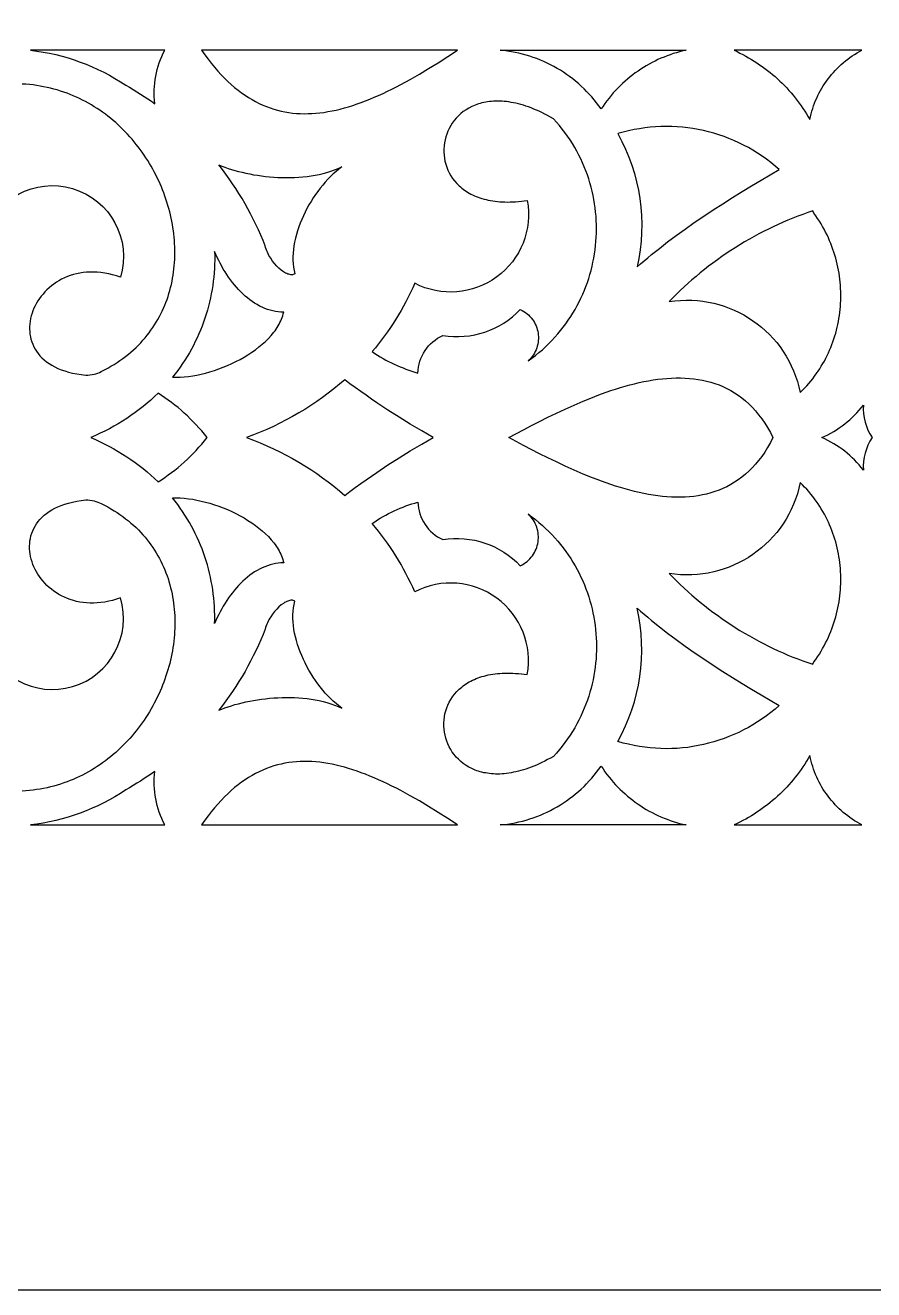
# Model space of a CAD drawing. Extents: x -660 to 660, y -460 to 460.
# Drawn here: x -391.5 to -282, y -460 to -296.8 of the extents above; entities that cross this region are included whole.
import ezdxf

# ---------------------------------------------------------------- set-up
doc = ezdxf.new("R2010")
doc.units = 0
doc.layers.add('LAYER_1', color=18, linetype='CONTINUOUS')

msp = doc.modelspace()

# ---------------------------------------------------------------- linework, layer by layer
at = {"layer": 'LAYER_1'}
for points in [[(-660, -460), (660, -460), (660, 460), (-660, 460)], [(-390.8, -300), (-389.98, -300.11), (-389.15, -300.24), (-388.34, -300.39), (-387.53, -300.57), (-386.72, -300.78), (-385.93, -301), (-385.14, -301.25), (-384.36, -301.53), (-383.59, -301.82), (-382.83, -302.14), (-382.08, -302.48), (-381.34, -302.85), (-380.61, -303.23), (-379.89, -303.64), (-379.18, -304.07), (-378.49, -304.52), (-378.01, -304.79), (-377.53, -305.08), (-377.05, -305.37), (-376.58, -305.66), (-376.11, -305.97), (-375.65, -306.28), (-375.19, -306.59), (-374.74, -306.91), (-374.79, -306.47), (-374.81, -306.02), (-374.83, -305.57), (-374.82, -305.13), (-374.8, -304.68), (-374.76, -304.24), (-374.71, -303.8), (-374.63, -303.36), (-374.55, -302.92), (-374.44, -302.49), (-374.32, -302.06), (-374.18, -301.64), (-374.03, -301.22), (-373.86, -300.81), (-373.67, -300.4), (-373.47, -300)], [(-368.71, -300), (-368.29, -300.59), (-367.88, -301.15), (-367.46, -301.69), (-367.04, -302.2), (-366.61, -302.69), (-366.19, -303.16), (-365.76, -303.61), (-365.32, -304.03), (-364.89, -304.43), (-364.45, -304.81), (-364, -305.17), (-363.56, -305.5), (-363.11, -305.82), (-362.66, -306.11), (-362.2, -306.38), (-361.74, -306.64), (-361.28, -306.87), (-360.82, -307.08), (-360.35, -307.28), (-359.88, -307.45), (-359.4, -307.61), (-358.93, -307.75), (-358.44, -307.86), (-357.96, -307.96), (-357.47, -308.05), (-356.98, -308.11), (-356.49, -308.16), (-355.99, -308.19), (-355.49, -308.2), (-354.98, -308.19), (-354.48, -308.17), (-353.96, -308.14), (-353.45, -308.09), (-352.93, -308.02), (-352.41, -307.93), (-351.88, -307.84), (-351.36, -307.72), (-350.82, -307.59), (-350.29, -307.45), (-349.75, -307.29), (-349.21, -307.12), (-348.66, -306.94), (-348.11, -306.74), (-347.56, -306.53), (-347, -306.31), (-346.44, -306.08), (-345.87, -305.83), (-345.3, -305.57), (-344.73, -305.3), (-344.16, -305.01), (-343.58, -304.72), (-342.99, -304.42), (-341.82, -303.77), (-340.62, -303.09), (-339.42, -302.37), (-338.19, -301.62), (-336.95, -300.82), (-335.7, -300)], [(-330.2, -300), (-306.21, -300), (-306.62, -300.1), (-307.04, -300.2), (-307.45, -300.32), (-307.86, -300.44), (-308.26, -300.58), (-308.66, -300.72), (-309.06, -300.88), (-309.45, -301.04), (-309.84, -301.22), (-310.22, -301.4), (-310.6, -301.59), (-310.97, -301.79), (-311.34, -302), (-311.7, -302.22), (-312.06, -302.45), (-312.41, -302.69), (-312.76, -302.93), (-313.1, -303.19), (-313.44, -303.45), (-313.76, -303.72), (-314.09, -304), (-314.4, -304.29), (-314.71, -304.58), (-315.01, -304.88), (-315.31, -305.19), (-315.6, -305.51), (-315.88, -305.84), (-316.15, -306.17), (-316.42, -306.52), (-316.68, -306.86), (-316.92, -307.22), (-317.17, -307.58), (-317.45, -307.18), (-317.75, -306.79), (-318.06, -306.4), (-318.38, -306.03), (-318.7, -305.67), (-319.04, -305.31), (-319.38, -304.97), (-319.74, -304.63), (-320.1, -304.31), (-320.47, -303.99), (-320.84, -303.69), (-321.23, -303.4), (-321.62, -303.12), (-322.02, -302.85), (-322.43, -302.59), (-322.85, -302.34), (-323.27, -302.1), (-323.69, -301.88), (-324.13, -301.66), (-324.57, -301.46), (-325.01, -301.27), (-325.46, -301.09), (-325.92, -300.92), (-326.38, -300.77), (-326.84, -300.63), (-327.31, -300.5), (-327.78, -300.39), (-328.26, -300.28), (-328.74, -300.19), (-329.23, -300.11), (-329.71, -300.05)], [(-300.02, -300), (-299.64, -300.18), (-299.26, -300.37), (-298.88, -300.56), (-298.51, -300.76), (-298.14, -300.97), (-297.78, -301.18), (-297.42, -301.4), (-297.07, -301.63), (-296.72, -301.87), (-296.38, -302.11), (-296.04, -302.36), (-295.71, -302.61), (-295.38, -302.87), (-295.06, -303.14), (-294.74, -303.41), (-294.43, -303.69), (-294.12, -303.98), (-293.82, -304.27), (-293.52, -304.57), (-293.23, -304.87), (-292.95, -305.18), (-292.67, -305.5), (-292.4, -305.82), (-292.14, -306.15), (-291.88, -306.48), (-291.62, -306.82), (-291.38, -307.16), (-291.14, -307.51), (-290.91, -307.86), (-290.68, -308.22), (-290.46, -308.58), (-290.25, -308.95), (-290.17, -308.59), (-290.08, -308.23), (-289.99, -307.88), (-289.88, -307.53), (-289.76, -307.18), (-289.64, -306.84), (-289.5, -306.5), (-289.36, -306.17), (-289.21, -305.84), (-289.05, -305.52), (-288.88, -305.2), (-288.7, -304.89), (-288.51, -304.59), (-288.31, -304.28), (-288.11, -303.99), (-287.9, -303.7), (-287.68, -303.42), (-287.45, -303.14), (-287.21, -302.87), (-286.97, -302.6), (-286.72, -302.34), (-286.46, -302.09), (-286.2, -301.85), (-285.93, -301.61), (-285.65, -301.38), (-285.36, -301.16), (-285.07, -300.95), (-284.77, -300.74), (-284.47, -300.54), (-284.16, -300.35), (-283.84, -300.17), (-283.52, -300)], [(-360.51, -325.27), (-360.79, -324.57), (-361.09, -323.87), (-361.39, -323.18), (-361.71, -322.49), (-362.04, -321.81), (-362.39, -321.14), (-362.74, -320.47), (-363.11, -319.81), (-363.49, -319.16), (-363.89, -318.51), (-364.29, -317.87), (-364.71, -317.24), (-365.14, -316.62), (-365.58, -316), (-366.03, -315.4), (-366.5, -314.8), (-366.11, -314.95), (-365.71, -315.1), (-365.3, -315.25), (-364.86, -315.39), (-364.42, -315.52), (-363.96, -315.64), (-363.49, -315.76), (-363.01, -315.87), (-362.51, -315.97), (-362.01, -316.07), (-361.5, -316.15), (-360.99, -316.23), (-360.46, -316.29), (-359.94, -316.35), (-359.4, -316.39), (-358.87, -316.42), (-358.33, -316.44), (-357.79, -316.45), (-357.25, -316.45), (-356.71, -316.43), (-356.18, -316.4), (-355.64, -316.36), (-355.11, -316.3), (-354.58, -316.23), (-354.06, -316.14), (-353.55, -316.04), (-353.04, -315.92), (-352.54, -315.78), (-352.05, -315.63), (-351.57, -315.46), (-351.1, -315.28), (-350.64, -315.07), (-351.01, -315.35), (-351.37, -315.65), (-351.73, -315.96), (-352.08, -316.3), (-352.42, -316.65), (-352.76, -317.02), (-353.09, -317.41), (-353.41, -317.81), (-353.72, -318.22), (-354.02, -318.64), (-354.31, -319.07), (-354.59, -319.52), (-354.86, -319.97), (-355.12, -320.43), (-355.36, -320.9), (-355.58, -321.37), (-355.8, -321.85), (-355.99, -322.33), (-356.17, -322.82), (-356.33, -323.3), (-356.48, -323.79), (-356.61, -324.28), (-356.71, -324.76), (-356.8, -325.24), (-356.87, -325.72), (-356.91, -326.19), (-356.93, -326.66), (-356.93, -327.12), (-356.91, -327.57), (-356.86, -328.02), (-356.79, -328.45), (-356.69, -328.88), (-356.78, -328.93), (-356.88, -328.96), (-356.99, -328.99), (-357.1, -328.99), (-357.22, -328.99), (-357.34, -328.97), (-357.47, -328.93), (-357.6, -328.89), (-357.73, -328.83), (-357.87, -328.76), (-358.01, -328.69), (-358.15, -328.6), (-358.44, -328.39), (-358.73, -328.14), (-359.01, -327.86), (-359.29, -327.55), (-359.55, -327.22), (-359.8, -326.86), (-359.91, -326.67), (-360.02, -326.48), (-360.12, -326.29), (-360.22, -326.09), (-360.31, -325.89), (-360.38, -325.68), (-360.45, -325.48)], [(-372.46, -342.21), (-371.97, -342.22), (-371.46, -342.2), (-370.94, -342.17), (-370.4, -342.11), (-369.86, -342.03), (-369.31, -341.93), (-368.75, -341.81), (-368.19, -341.67), (-367.63, -341.51), (-367.06, -341.33), (-366.5, -341.14), (-365.93, -340.92), (-365.38, -340.7), (-364.83, -340.45), (-364.28, -340.19), (-363.75, -339.91), (-363.23, -339.62), (-362.73, -339.31), (-362.23, -338.99), (-361.76, -338.66), (-361.31, -338.31), (-360.88, -337.96), (-360.47, -337.59), (-360.08, -337.21), (-359.72, -336.81), (-359.39, -336.41), (-359.24, -336.21), (-359.1, -336), (-358.96, -335.79), (-358.83, -335.58), (-358.71, -335.37), (-358.6, -335.15), (-358.49, -334.94), (-358.4, -334.72), (-358.31, -334.5), (-358.24, -334.27), (-358.18, -334.05), (-358.12, -333.82), (-358.48, -333.81), (-358.84, -333.78), (-359.19, -333.73), (-359.54, -333.66), (-359.88, -333.57), (-360.23, -333.46), (-360.56, -333.33), (-360.9, -333.18), (-361.23, -333.02), (-361.55, -332.84), (-361.87, -332.65), (-362.18, -332.44), (-362.49, -332.22), (-362.8, -331.98), (-363.09, -331.73), (-363.38, -331.46), (-363.67, -331.19), (-363.95, -330.9), (-364.22, -330.6), (-364.48, -330.29), (-364.74, -329.97), (-364.99, -329.65), (-365.23, -329.31), (-365.47, -328.96), (-365.69, -328.61), (-365.91, -328.25), (-366.12, -327.89), (-366.32, -327.51), (-366.51, -327.14), (-366.69, -326.76), (-366.86, -326.37), (-367.03, -325.98), (-367.02, -326.53), (-367.02, -327.09), (-367.03, -327.64), (-367.05, -328.19), (-367.09, -328.73), (-367.14, -329.28), (-367.2, -329.82), (-367.28, -330.37), (-367.36, -330.91), (-367.46, -331.44), (-367.57, -331.98), (-367.69, -332.51), (-367.82, -333.04), (-367.97, -333.56), (-368.12, -334.08), (-368.29, -334.6), (-368.47, -335.11), (-368.66, -335.62), (-368.86, -336.13), (-369.07, -336.63), (-369.29, -337.12), (-369.53, -337.61), (-369.77, -338.1), (-370.03, -338.58), (-370.29, -339.05), (-370.57, -339.52), (-370.86, -339.99), (-371.16, -340.45), (-371.47, -340.9), (-371.79, -341.34), (-372.12, -341.78)], [(-362.91, -350), (-362.03, -350.33), (-361.16, -350.69), (-360.3, -351.06), (-359.45, -351.44), (-358.62, -351.85), (-357.79, -352.27), (-356.98, -352.71), (-356.18, -353.17), (-355.39, -353.64), (-354.61, -354.14), (-353.85, -354.65), (-353.1, -355.18), (-352.37, -355.72), (-351.65, -356.29), (-350.94, -356.87), (-350.25, -357.46), (-349.57, -356.95), (-348.88, -356.45), (-348.19, -355.95), (-347.5, -355.45), (-346.8, -354.97), (-346.1, -354.49), (-344.68, -353.54), (-343.24, -352.62), (-341.79, -351.72), (-340.32, -350.85), (-338.83, -350), (-340.32, -349.15), (-341.79, -348.28), (-343.24, -347.38), (-344.68, -346.46), (-346.1, -345.51), (-346.8, -345.03), (-347.5, -344.55), (-348.19, -344.05), (-348.88, -343.55), (-349.57, -343.05), (-350.25, -342.54), (-350.94, -343.13), (-351.65, -343.71), (-352.37, -344.28), (-353.1, -344.82), (-353.85, -345.35), (-354.61, -345.86), (-355.39, -346.36), (-356.18, -346.83), (-356.98, -347.29), (-357.79, -347.73), (-358.62, -348.15), (-359.45, -348.56), (-360.3, -348.94), (-361.16, -349.31), (-362.03, -349.67)], [(-329.08, -350), (-327.17, -348.99), (-326.16, -348.46), (-325.11, -347.92), (-324.04, -347.38), (-322.93, -346.85), (-321.8, -346.32), (-320.65, -345.8), (-319.48, -345.29), (-318.3, -344.81), (-317.7, -344.58), (-317.11, -344.36), (-316.5, -344.14), (-315.9, -343.94), (-315.3, -343.74), (-314.69, -343.55), (-314.09, -343.37), (-313.48, -343.21), (-312.88, -343.05), (-312.27, -342.91), (-311.67, -342.78), (-311.07, -342.67), (-310.47, -342.57), (-309.87, -342.48), (-309.27, -342.41), (-308.68, -342.36), (-308.09, -342.32), (-307.51, -342.3), (-306.93, -342.3), (-306.35, -342.32), (-305.78, -342.36), (-305.22, -342.41), (-304.66, -342.49), (-304.1, -342.59), (-303.56, -342.71), (-303.02, -342.85), (-302.49, -343.02), (-301.96, -343.21), (-301.45, -343.42), (-300.94, -343.66), (-300.45, -343.93), (-299.96, -344.22), (-299.48, -344.54), (-299.01, -344.88), (-298.56, -345.26), (-298.11, -345.66), (-297.68, -346.09), (-297.26, -346.56), (-296.85, -347.05), (-296.45, -347.57), (-296.07, -348.13), (-295.7, -348.72), (-295.34, -349.34), (-295, -350), (-295.34, -350.66), (-295.7, -351.28), (-296.07, -351.87), (-296.45, -352.43), (-296.85, -352.95), (-297.26, -353.44), (-297.68, -353.91), (-298.11, -354.34), (-298.56, -354.74), (-299.01, -355.12), (-299.48, -355.46), (-299.96, -355.78), (-300.45, -356.07), (-300.94, -356.34), (-301.45, -356.58), (-301.96, -356.79), (-302.49, -356.98), (-303.02, -357.15), (-303.56, -357.29), (-304.1, -357.41), (-304.66, -357.51), (-305.22, -357.59), (-305.78, -357.64), (-306.35, -357.68), (-306.93, -357.7), (-307.51, -357.7), (-308.09, -357.68), (-308.68, -357.64), (-309.27, -357.59), (-309.87, -357.52), (-310.47, -357.43), (-311.07, -357.33), (-311.67, -357.22), (-312.27, -357.09), (-312.88, -356.95), (-313.48, -356.79), (-314.09, -356.63), (-314.69, -356.45), (-315.3, -356.26), (-315.9, -356.06), (-316.5, -355.86), (-317.11, -355.64), (-317.7, -355.42), (-318.3, -355.19), (-319.48, -354.71), (-320.65, -354.2), (-321.8, -353.68), (-322.93, -353.15), (-324.04, -352.62), (-325.11, -352.08), (-327.17, -351.01)], [(-382.98, -350), (-382.38, -350.27), (-381.78, -350.55), (-381.19, -350.84), (-380.61, -351.14), (-380.03, -351.46), (-379.47, -351.79), (-378.91, -352.13), (-378.36, -352.48), (-377.82, -352.84), (-377.29, -353.22), (-376.77, -353.6), (-376.26, -354), (-375.75, -354.42), (-375.26, -354.84), (-374.78, -355.28), (-374.32, -355.73), (-373.87, -355.44), (-373.44, -355.14), (-373.01, -354.83), (-372.58, -354.52), (-372.16, -354.19), (-371.75, -353.86), (-371.35, -353.52), (-370.95, -353.16), (-370.55, -352.8), (-370.17, -352.43), (-369.79, -352.05), (-369.41, -351.66), (-369.05, -351.26), (-368.69, -350.85), (-368.34, -350.43), (-367.99, -350), (-368.34, -349.57), (-368.69, -349.15), (-369.05, -348.74), (-369.41, -348.34), (-369.79, -347.95), (-370.17, -347.57), (-370.55, -347.2), (-370.95, -346.84), (-371.35, -346.48), (-371.75, -346.14), (-372.16, -345.81), (-372.58, -345.48), (-373.01, -345.17), (-373.44, -344.86), (-373.87, -344.56), (-374.32, -344.27), (-374.78, -344.72), (-375.26, -345.16), (-375.75, -345.58), (-376.26, -346), (-376.77, -346.4), (-377.29, -346.78), (-377.82, -347.16), (-378.36, -347.52), (-378.91, -347.87), (-379.47, -348.21), (-380.03, -348.54), (-380.61, -348.86), (-381.19, -349.16), (-381.78, -349.45), (-382.38, -349.73)], [(-367.03, -374.02), (-367.02, -373.47), (-367.02, -372.91), (-367.03, -372.36), (-367.05, -371.81), (-367.09, -371.27), (-367.14, -370.72), (-367.2, -370.18), (-367.28, -369.63), (-367.36, -369.09), (-367.46, -368.56), (-367.57, -368.02), (-367.69, -367.49), (-367.82, -366.96), (-367.97, -366.44), (-368.12, -365.92), (-368.29, -365.4), (-368.47, -364.89), (-368.66, -364.38), (-368.86, -363.87), (-369.07, -363.37), (-369.29, -362.88), (-369.53, -362.39), (-369.77, -361.9), (-370.03, -361.42), (-370.29, -360.95), (-370.57, -360.48), (-370.86, -360.01), (-371.16, -359.55), (-371.47, -359.1), (-371.79, -358.66), (-372.12, -358.22), (-372.46, -357.79), (-371.97, -357.78), (-371.46, -357.8), (-370.94, -357.83), (-370.4, -357.89), (-369.86, -357.97), (-369.31, -358.07), (-368.75, -358.19), (-368.19, -358.33), (-367.63, -358.49), (-367.06, -358.67), (-366.5, -358.86), (-365.93, -359.08), (-365.38, -359.3), (-364.83, -359.55), (-364.28, -359.81), (-363.75, -360.09), (-363.23, -360.38), (-362.73, -360.69), (-362.23, -361.01), (-361.76, -361.34), (-361.31, -361.69), (-360.88, -362.04), (-360.47, -362.41), (-360.08, -362.79), (-359.72, -363.19), (-359.39, -363.59), (-359.24, -363.79), (-359.1, -364), (-358.96, -364.21), (-358.83, -364.42), (-358.71, -364.63), (-358.6, -364.85), (-358.49, -365.06), (-358.4, -365.28), (-358.31, -365.5), (-358.24, -365.73), (-358.18, -365.95), (-358.12, -366.18), (-358.48, -366.19), (-358.84, -366.22), (-359.19, -366.27), (-359.54, -366.34), (-359.88, -366.43), (-360.23, -366.54), (-360.56, -366.67), (-360.9, -366.82), (-361.23, -366.98), (-361.55, -367.16), (-361.87, -367.35), (-362.18, -367.56), (-362.49, -367.78), (-362.8, -368.02), (-363.09, -368.27), (-363.38, -368.54), (-363.67, -368.81), (-363.95, -369.1), (-364.22, -369.4), (-364.48, -369.71), (-364.74, -370.03), (-364.99, -370.35), (-365.23, -370.69), (-365.47, -371.04), (-365.69, -371.39), (-365.91, -371.75), (-366.12, -372.11), (-366.32, -372.49), (-366.51, -372.86), (-366.69, -373.24), (-366.86, -373.63)], [(-366.5, -385.2), (-366.11, -385.05), (-365.71, -384.9), (-365.3, -384.75), (-364.86, -384.61), (-364.42, -384.48), (-363.96, -384.36), (-363.49, -384.24), (-363.01, -384.13), (-362.51, -384.03), (-362.01, -383.93), (-361.5, -383.85), (-360.99, -383.77), (-360.46, -383.71), (-359.94, -383.65), (-359.4, -383.61), (-358.87, -383.58), (-358.33, -383.56), (-357.79, -383.55), (-357.25, -383.55), (-356.71, -383.57), (-356.18, -383.6), (-355.64, -383.64), (-355.11, -383.7), (-354.58, -383.77), (-354.06, -383.86), (-353.55, -383.96), (-353.04, -384.08), (-352.54, -384.22), (-352.05, -384.37), (-351.57, -384.54), (-351.1, -384.72), (-350.64, -384.93), (-351.01, -384.65), (-351.37, -384.35), (-351.73, -384.04), (-352.08, -383.7), (-352.42, -383.35), (-352.76, -382.98), (-353.09, -382.59), (-353.41, -382.19), (-353.72, -381.78), (-354.02, -381.36), (-354.31, -380.93), (-354.59, -380.48), (-354.86, -380.03), (-355.12, -379.57), (-355.36, -379.1), (-355.58, -378.63), (-355.8, -378.15), (-355.99, -377.67), (-356.17, -377.18), (-356.33, -376.7), (-356.48, -376.21), (-356.61, -375.72), (-356.71, -375.24), (-356.8, -374.76), (-356.87, -374.28), (-356.91, -373.81), (-356.93, -373.34), (-356.93, -372.88), (-356.91, -372.43), (-356.86, -371.98), (-356.79, -371.55), (-356.69, -371.12), (-356.78, -371.07), (-356.88, -371.04), (-356.99, -371.01), (-357.1, -371.01), (-357.22, -371.01), (-357.34, -371.03), (-357.47, -371.07), (-357.6, -371.11), (-357.73, -371.17), (-357.87, -371.24), (-358.01, -371.31), (-358.15, -371.4), (-358.44, -371.61), (-358.73, -371.86), (-359.01, -372.14), (-359.29, -372.45), (-359.55, -372.78), (-359.8, -373.14), (-359.91, -373.33), (-360.02, -373.52), (-360.12, -373.71), (-360.22, -373.91), (-360.31, -374.11), (-360.38, -374.32), (-360.45, -374.52), (-360.51, -374.73), (-360.79, -375.43), (-361.09, -376.13), (-361.39, -376.82), (-361.71, -377.51), (-362.04, -378.19), (-362.39, -378.86), (-362.74, -379.53), (-363.11, -380.19), (-363.49, -380.84), (-363.89, -381.49), (-364.29, -382.13), (-364.71, -382.76), (-365.14, -383.38), (-365.58, -384), (-366.03, -384.6)], [(-300.02, -400), (-283.52, -400), (-283.84, -399.83), (-284.16, -399.65), (-284.47, -399.46), (-284.77, -399.26), (-285.07, -399.05), (-285.36, -398.84), (-285.65, -398.62), (-285.93, -398.39), (-286.2, -398.15), (-286.46, -397.91), (-286.72, -397.66), (-286.97, -397.4), (-287.21, -397.13), (-287.45, -396.86), (-287.68, -396.58), (-287.9, -396.3), (-288.11, -396.01), (-288.31, -395.72), (-288.51, -395.41), (-288.7, -395.11), (-288.88, -394.8), (-289.05, -394.48), (-289.21, -394.16), (-289.36, -393.83), (-289.5, -393.5), (-289.64, -393.16), (-289.76, -392.82), (-289.88, -392.47), (-289.99, -392.12), (-290.08, -391.77), (-290.17, -391.41), (-290.25, -391.05), (-290.46, -391.42), (-290.68, -391.78), (-290.91, -392.14), (-291.14, -392.49), (-291.38, -392.84), (-291.62, -393.18), (-291.88, -393.52), (-292.14, -393.85), (-292.4, -394.18), (-292.67, -394.5), (-292.95, -394.82), (-293.23, -395.13), (-293.52, -395.43), (-293.82, -395.73), (-294.12, -396.02), (-294.43, -396.31), (-294.74, -396.59), (-295.06, -396.86), (-295.38, -397.13), (-295.71, -397.39), (-296.04, -397.64), (-296.38, -397.89), (-296.72, -398.13), (-297.07, -398.37), (-297.42, -398.6), (-297.78, -398.82), (-298.14, -399.03), (-298.51, -399.24), (-298.88, -399.44), (-299.26, -399.63), (-299.64, -399.82)], [(-390.8, -400), (-373.47, -400), (-373.67, -399.6), (-373.86, -399.19), (-374.03, -398.78), (-374.18, -398.36), (-374.32, -397.94), (-374.44, -397.51), (-374.55, -397.08), (-374.63, -396.64), (-374.71, -396.2), (-374.76, -395.76), (-374.8, -395.32), (-374.82, -394.87), (-374.83, -394.43), (-374.81, -393.98), (-374.79, -393.53), (-374.74, -393.09), (-375.19, -393.41), (-375.65, -393.72), (-376.11, -394.03), (-376.58, -394.34), (-377.05, -394.63), (-377.53, -394.92), (-378.01, -395.21), (-378.49, -395.48), (-379.18, -395.93), (-379.89, -396.36), (-380.61, -396.77), (-381.34, -397.15), (-382.08, -397.52), (-382.83, -397.86), (-383.59, -398.18), (-384.36, -398.47), (-385.14, -398.75), (-385.93, -399), (-386.72, -399.22), (-387.53, -399.43), (-388.34, -399.61), (-389.15, -399.76), (-389.98, -399.89)], [(-368.71, -400), (-335.7, -400), (-336.95, -399.18), (-338.19, -398.38), (-339.42, -397.63), (-340.62, -396.91), (-341.82, -396.23), (-342.99, -395.58), (-343.58, -395.28), (-344.16, -394.99), (-344.73, -394.7), (-345.3, -394.43), (-345.87, -394.17), (-346.44, -393.92), (-347, -393.69), (-347.56, -393.47), (-348.11, -393.26), (-348.66, -393.06), (-349.21, -392.88), (-349.75, -392.71), (-350.29, -392.55), (-350.82, -392.41), (-351.36, -392.28), (-351.88, -392.16), (-352.41, -392.07), (-352.93, -391.98), (-353.45, -391.91), (-353.96, -391.86), (-354.48, -391.83), (-354.98, -391.81), (-355.49, -391.8), (-355.99, -391.81), (-356.49, -391.84), (-356.98, -391.89), (-357.47, -391.95), (-357.96, -392.04), (-358.44, -392.14), (-358.93, -392.25), (-359.4, -392.39), (-359.88, -392.55), (-360.35, -392.72), (-360.82, -392.92), (-361.28, -393.13), (-361.74, -393.36), (-362.2, -393.62), (-362.66, -393.89), (-363.11, -394.18), (-363.56, -394.5), (-364, -394.83), (-364.45, -395.19), (-364.89, -395.57), (-365.32, -395.97), (-365.76, -396.39), (-366.19, -396.84), (-366.61, -397.31), (-367.04, -397.8), (-367.46, -398.31), (-367.88, -398.85), (-368.29, -399.41)], [(-330.2, -400), (-329.71, -399.95), (-329.23, -399.89), (-328.74, -399.81), (-328.26, -399.72), (-327.78, -399.61), (-327.31, -399.5), (-326.84, -399.37), (-326.38, -399.23), (-325.92, -399.08), (-325.46, -398.91), (-325.01, -398.73), (-324.57, -398.54), (-324.13, -398.34), (-323.69, -398.12), (-323.27, -397.9), (-322.85, -397.66), (-322.43, -397.41), (-322.02, -397.15), (-321.62, -396.88), (-321.23, -396.6), (-320.84, -396.31), (-320.47, -396.01), (-320.1, -395.69), (-319.74, -395.37), (-319.38, -395.03), (-319.04, -394.69), (-318.7, -394.33), (-318.38, -393.97), (-318.06, -393.6), (-317.75, -393.21), (-317.45, -392.82), (-317.17, -392.42), (-316.92, -392.78), (-316.68, -393.14), (-316.42, -393.48), (-316.15, -393.83), (-315.88, -394.16), (-315.6, -394.49), (-315.31, -394.81), (-315.01, -395.12), (-314.71, -395.42), (-314.4, -395.71), (-314.09, -396), (-313.76, -396.28), (-313.44, -396.55), (-313.1, -396.81), (-312.76, -397.07), (-312.41, -397.31), (-312.06, -397.55), (-311.7, -397.78), (-311.34, -398), (-310.97, -398.21), (-310.6, -398.41), (-310.22, -398.6), (-309.84, -398.78), (-309.45, -398.96), (-309.06, -399.12), (-308.66, -399.28), (-308.26, -399.42), (-307.86, -399.56), (-307.45, -399.68), (-307.04, -399.8), (-306.62, -399.9), (-306.21, -400)]]:
    msp.add_lwpolyline(points, close=True, dxfattribs=at)
for points in [[(-396.78, -324.04, -1), (-379.17, -329.3), (-379.69, -329.13), (-380.2, -328.98), (-380.7, -328.86), (-381.2, -328.76), (-381.69, -328.69), (-382.17, -328.65), (-382.64, -328.63), (-383.1, -328.63), (-383.55, -328.65), (-383.99, -328.7), (-384.42, -328.77), (-384.84, -328.85), (-385.25, -328.96), (-385.65, -329.09), (-386.03, -329.23), (-386.41, -329.39), (-386.77, -329.57), (-387.12, -329.76), (-387.45, -329.96), (-387.77, -330.18), (-388.08, -330.42), (-388.38, -330.66), (-388.66, -330.92), (-388.92, -331.19), (-389.17, -331.47), (-389.41, -331.75), (-389.63, -332.05), (-389.83, -332.35), (-390.01, -332.66), (-390.18, -332.98), (-390.34, -333.3), (-390.47, -333.63), (-390.59, -333.96), (-390.69, -334.3), (-390.77, -334.63), (-390.83, -334.97), (-390.88, -335.31), (-390.9, -335.65), (-390.91, -335.99), (-390.89, -336.32), (-390.86, -336.66), (-390.8, -336.99), (-390.72, -337.31), (-390.62, -337.64), (-390.5, -337.96), (-390.36, -338.27), (-390.2, -338.57), (-390.01, -338.87), (-389.8, -339.16), (-389.57, -339.43), (-389.31, -339.7), (-389.03, -339.96), (-388.72, -340.21), (-388.39, -340.44), (-388.04, -340.66), (-387.66, -340.87), (-387.25, -341.07), (-386.82, -341.24), (-386.36, -341.4), (-385.88, -341.55), (-385.36, -341.68), (-384.82, -341.78), (-384.26, -341.87), (-383.66, -341.94), (-383.39, -341.94), (-383.12, -341.91), (-382.85, -341.88), (-382.59, -341.82), (-382.34, -341.76), (-382.11, -341.68), (-381.89, -341.59), (-381.68, -341.49), (-381.25, -341.26), (-380.82, -341.04), (-380.41, -340.8), (-380.01, -340.56), (-379.62, -340.31), (-379.24, -340.05), (-378.87, -339.79), (-378.51, -339.52), (-378.16, -339.24), (-377.82, -338.96), (-377.49, -338.67), (-377.17, -338.37), (-376.87, -338.07), (-376.57, -337.76), (-376.28, -337.44), (-376.01, -337.13), (-375.74, -336.8), (-375.48, -336.47), (-375.24, -336.14), (-375, -335.8), (-374.78, -335.45), (-374.56, -335.1), (-374.35, -334.75), (-374.15, -334.39), (-373.97, -334.03), (-373.79, -333.67), (-373.62, -333.3), (-373.46, -332.92), (-373.31, -332.55), (-373.17, -332.17), (-373.04, -331.79), (-372.92, -331.4), (-372.81, -331.01), (-372.71, -330.62), (-372.61, -330.23), (-372.53, -329.83), (-372.45, -329.43), (-372.38, -329.03), (-372.33, -328.63), (-372.28, -328.23), (-372.24, -327.82), (-372.21, -327.41), (-372.18, -327.01), (-372.17, -326.6), (-372.16, -326.19), (-372.16, -325.78), (-372.17, -325.36), (-372.19, -324.95), (-372.22, -324.54), (-372.26, -324.13), (-372.3, -323.72), (-372.35, -323.3), (-372.41, -322.89), (-372.48, -322.48), (-372.56, -322.07), (-372.64, -321.66), (-372.73, -321.25), (-372.83, -320.85), (-372.94, -320.44), (-373.06, -320.03), (-373.18, -319.63), (-373.31, -319.23), (-373.45, -318.83), (-373.59, -318.43), (-373.74, -318.04), (-373.9, -317.65), (-374.07, -317.26), (-374.25, -316.87), (-374.43, -316.48), (-374.62, -316.1), (-374.81, -315.72), (-375.01, -315.35), (-375.22, -314.98), (-375.44, -314.61), (-375.66, -314.24), (-375.89, -313.88), (-376.13, -313.53), (-376.38, -313.18), (-376.63, -312.83), (-376.88, -312.49), (-377.14, -312.15), (-377.41, -311.82), (-377.69, -311.49), (-377.97, -311.17), (-378.26, -310.85), (-378.56, -310.54), (-378.86, -310.23), (-379.16, -309.93), (-379.48, -309.64), (-379.79, -309.35), (-380.12, -309.07), (-380.45, -308.79), (-380.79, -308.52), (-381.13, -308.26), (-381.48, -308.01), (-381.83, -307.76), (-382.19, -307.52), (-382.55, -307.29), (-382.92, -307.06), (-383.3, -306.85), (-383.68, -306.64), (-384.07, -306.44), (-384.46, -306.24), (-384.85, -306.06), (-385.26, -305.88), (-385.66, -305.71), (-386.07, -305.56), (-386.49, -305.41), (-386.91, -305.27), (-387.34, -305.13), (-387.77, -305.01), (-388.2, -304.9), (-388.64, -304.8), (-389.09, -304.71), (-389.54, -304.63), (-389.99, -304.55), (-390.45, -304.49), (-390.91, -304.44), (-391.38, -304.4), (-391.85, -304.37)], [(-396.78, -375.96, 1), (-379.17, -370.7), (-379.69, -370.87), (-380.2, -371.02), (-380.7, -371.14), (-381.2, -371.24), (-381.69, -371.31), (-382.17, -371.35), (-382.64, -371.37), (-383.1, -371.37), (-383.55, -371.35), (-383.99, -371.3), (-384.42, -371.23), (-384.84, -371.15), (-385.25, -371.04), (-385.65, -370.91), (-386.03, -370.77), (-386.41, -370.61), (-386.77, -370.43), (-387.12, -370.24), (-387.45, -370.04), (-387.77, -369.82), (-388.08, -369.58), (-388.38, -369.34), (-388.66, -369.08), (-388.92, -368.81), (-389.17, -368.53), (-389.41, -368.25), (-389.63, -367.95), (-389.83, -367.65), (-390.01, -367.34), (-390.18, -367.02), (-390.34, -366.7), (-390.47, -366.37), (-390.59, -366.04), (-390.69, -365.7), (-390.77, -365.37), (-390.83, -365.03), (-390.88, -364.69), (-390.9, -364.35), (-390.91, -364.01), (-390.89, -363.68), (-390.86, -363.34), (-390.8, -363.01), (-390.72, -362.69), (-390.62, -362.36), (-390.5, -362.04), (-390.36, -361.73), (-390.2, -361.43), (-390.01, -361.13), (-389.8, -360.84), (-389.57, -360.57), (-389.31, -360.3), (-389.03, -360.04), (-388.72, -359.79), (-388.39, -359.56), (-388.04, -359.34), (-387.66, -359.13), (-387.25, -358.93), (-386.82, -358.76), (-386.36, -358.6), (-385.88, -358.45), (-385.36, -358.32), (-384.82, -358.22), (-384.26, -358.13), (-383.66, -358.06), (-383.39, -358.06), (-383.12, -358.09), (-382.85, -358.12), (-382.59, -358.18), (-382.34, -358.24), (-382.11, -358.32), (-381.89, -358.41), (-381.68, -358.51), (-381.25, -358.74), (-380.82, -358.96), (-380.41, -359.2), (-380.01, -359.44), (-379.62, -359.69), (-379.24, -359.95), (-378.87, -360.21), (-378.51, -360.48), (-378.16, -360.76), (-377.82, -361.04), (-377.49, -361.33), (-377.17, -361.63), (-376.87, -361.93), (-376.57, -362.24), (-376.28, -362.56), (-376.01, -362.87), (-375.74, -363.2), (-375.48, -363.53), (-375.24, -363.86), (-375, -364.2), (-374.78, -364.55), (-374.56, -364.9), (-374.35, -365.25), (-374.15, -365.61), (-373.97, -365.97), (-373.79, -366.33), (-373.62, -366.7), (-373.46, -367.08), (-373.31, -367.45), (-373.17, -367.83), (-373.04, -368.21), (-372.92, -368.6), (-372.81, -368.99), (-372.71, -369.38), (-372.61, -369.77), (-372.53, -370.17), (-372.45, -370.57), (-372.38, -370.97), (-372.33, -371.37), (-372.28, -371.77), (-372.24, -372.18), (-372.21, -372.59), (-372.18, -372.99), (-372.17, -373.4), (-372.16, -373.81), (-372.16, -374.22), (-372.17, -374.64), (-372.19, -375.05), (-372.22, -375.46), (-372.26, -375.87), (-372.3, -376.28), (-372.35, -376.7), (-372.41, -377.11), (-372.48, -377.52), (-372.56, -377.93), (-372.64, -378.34), (-372.73, -378.75), (-372.83, -379.15), (-372.94, -379.56), (-373.06, -379.97), (-373.18, -380.37), (-373.31, -380.77), (-373.45, -381.17), (-373.59, -381.57), (-373.74, -381.96), (-373.9, -382.35), (-374.07, -382.74), (-374.25, -383.13), (-374.43, -383.52), (-374.62, -383.9), (-374.81, -384.28), (-375.01, -384.65), (-375.22, -385.02), (-375.44, -385.39), (-375.66, -385.76), (-375.89, -386.12), (-376.13, -386.47), (-376.38, -386.82), (-376.63, -387.17), (-376.88, -387.51), (-377.14, -387.85), (-377.41, -388.18), (-377.69, -388.51), (-377.97, -388.83), (-378.26, -389.15), (-378.56, -389.46), (-378.86, -389.77), (-379.16, -390.07), (-379.48, -390.36), (-379.79, -390.65), (-380.12, -390.93), (-380.45, -391.21), (-380.79, -391.48), (-381.13, -391.74), (-381.48, -391.99), (-381.83, -392.24), (-382.19, -392.48), (-382.55, -392.71), (-382.92, -392.94), (-383.3, -393.15), (-383.68, -393.36), (-384.07, -393.56), (-384.46, -393.76), (-384.85, -393.94), (-385.26, -394.12), (-385.66, -394.29), (-386.07, -394.44), (-386.49, -394.59), (-386.91, -394.73), (-387.34, -394.87), (-387.77, -394.99), (-388.2, -395.1), (-388.64, -395.2), (-389.09, -395.29), (-389.54, -395.37), (-389.99, -395.45), (-390.45, -395.51), (-390.91, -395.56), (-391.38, -395.6), (-391.85, -395.63)]]:
    msp.add_lwpolyline(points, format="xyb", dxfattribs=at)
for points in [[(-346.7, -338.9), (-346.36, -339.14), (-346.01, -339.36), (-345.66, -339.58), (-345.31, -339.79), (-344.95, -339.99), (-344.59, -340.18), (-344.22, -340.36), (-343.85, -340.54), (-343.48, -340.71), (-343.11, -340.87), (-342.73, -341.02), (-342.35, -341.17), (-341.97, -341.31), (-341.59, -341.43), (-341.2, -341.55), (-340.82, -341.67), (-340.79, -341.28), (-340.74, -340.89), (-340.66, -340.52), (-340.55, -340.15), (-340.42, -339.79), (-340.27, -339.44), (-340.09, -339.11), (-339.89, -338.78), (-339.67, -338.48), (-339.43, -338.18), (-339.17, -337.91), (-338.89, -337.65), (-338.59, -337.41), (-338.27, -337.19), (-337.93, -337), (-337.58, -336.82, 0.249326), (-327.6, -333.46), (-327.36, -333.58), (-327.13, -333.71), (-326.92, -333.86), (-326.72, -334.02), (-326.53, -334.18), (-326.35, -334.36), (-326.19, -334.55), (-326.04, -334.74), (-325.9, -334.95), (-325.77, -335.16), (-325.66, -335.37), (-325.57, -335.59), (-325.48, -335.82), (-325.41, -336.05), (-325.35, -336.28), (-325.31, -336.52), (-325.28, -336.76), (-325.27, -337), (-325.27, -337.24), (-325.28, -337.48), (-325.31, -337.72), (-325.35, -337.96), (-325.41, -338.2), (-325.48, -338.43), (-325.56, -338.66), (-325.66, -338.89), (-325.78, -339.11), (-325.91, -339.32), (-326.05, -339.53), (-326.21, -339.73), (-326.38, -339.93), (-326.58, -340.11), (-326.1, -339.76), (-325.64, -339.41), (-325.19, -339.04), (-324.75, -338.66), (-324.33, -338.27), (-323.92, -337.87), (-323.52, -337.47), (-323.14, -337.05), (-322.76, -336.63), (-322.41, -336.2), (-322.06, -335.76), (-321.73, -335.31), (-321.41, -334.86), (-321.1, -334.39), (-320.81, -333.93), (-320.53, -333.45), (-320.26, -332.97), (-320.01, -332.48), (-319.77, -331.99), (-319.55, -331.49), (-319.33, -330.99), (-319.13, -330.48), (-318.95, -329.97), (-318.77, -329.46), (-318.62, -328.94), (-318.47, -328.42), (-318.34, -327.89), (-318.22, -327.36), (-318.12, -326.83), (-318.03, -326.29), (-317.95, -325.76), (-317.89, -325.22), (-317.84, -324.68), (-317.8, -324.14), (-317.78, -323.6), (-317.77, -323.06), (-317.78, -322.52), (-317.8, -321.97), (-317.83, -321.43), (-317.88, -320.89), (-317.94, -320.35), (-318.02, -319.81), (-318.11, -319.27), (-318.21, -318.74), (-318.33, -318.2), (-318.47, -317.67), (-318.61, -317.14), (-318.77, -316.62), (-318.95, -316.09), (-319.14, -315.57), (-319.34, -315.06), (-319.56, -314.55), (-319.8, -314.04), (-320.04, -313.54), (-320.31, -313.04), (-320.58, -312.55), (-320.88, -312.06), (-321.18, -311.58), (-321.5, -311.11), (-321.84, -310.64), (-322.19, -310.18), (-322.55, -309.72), (-322.93, -309.28), (-323.33, -308.84), (-323.7, -308.63), (-324.07, -308.43), (-324.44, -308.24), (-324.8, -308.06), (-325.16, -307.89), (-325.51, -307.73), (-325.86, -307.59), (-326.2, -307.45), (-326.54, -307.33), (-326.87, -307.21), (-327.2, -307.11), (-327.53, -307.01), (-327.85, -306.93), (-328.16, -306.85), (-328.47, -306.79), (-328.78, -306.73), (-329.08, -306.68), (-329.37, -306.64), (-329.66, -306.61), (-329.95, -306.59), (-330.23, -306.57), (-330.51, -306.57), (-330.78, -306.57), (-331.04, -306.58), (-331.31, -306.6), (-331.56, -306.62), (-331.81, -306.66), (-332.06, -306.7), (-332.3, -306.74), (-332.54, -306.8), (-332.77, -306.86), (-332.99, -306.92), (-333.21, -307), (-333.43, -307.08), (-333.84, -307.26), (-334.23, -307.46), (-334.6, -307.68), (-334.95, -307.92), (-335.28, -308.19), (-335.59, -308.47), (-335.87, -308.76), (-336.13, -309.08), (-336.37, -309.4), (-336.58, -309.74), (-336.78, -310.09), (-336.95, -310.45), (-337.09, -310.82), (-337.21, -311.2), (-337.31, -311.58), (-337.39, -311.97), (-337.44, -312.36), (-337.46, -312.76), (-337.46, -313.15), (-337.44, -313.55), (-337.39, -313.94), (-337.32, -314.33), (-337.22, -314.72), (-337.09, -315.1), (-336.94, -315.47), (-336.76, -315.84), (-336.56, -316.2), (-336.33, -316.54), (-336.08, -316.88), (-335.79, -317.2), (-335.48, -317.51), (-335.32, -317.65), (-335.15, -317.8), (-334.97, -317.94), (-334.78, -318.07), (-334.59, -318.2), (-334.39, -318.33), (-334.18, -318.45), (-333.97, -318.57), (-333.75, -318.68), (-333.52, -318.78), (-333.29, -318.88), (-333.05, -318.97), (-332.8, -319.06), (-332.54, -319.14), (-332.28, -319.22), (-332.01, -319.29), (-331.73, -319.35), (-331.45, -319.41), (-331.16, -319.46), (-330.86, -319.5), (-330.55, -319.53), (-330.24, -319.56), (-329.92, -319.58), (-329.59, -319.59), (-329.25, -319.6), (-328.91, -319.59), (-328.56, -319.58), (-328.2, -319.56), (-327.84, -319.53), (-327.46, -319.5), (-327.08, -319.45), (-326.7, -319.4, -0.623384), (-341.21, -330.09), (-341.48, -330.69), (-341.76, -331.28), (-342.05, -331.87), (-342.35, -332.46), (-342.66, -333.03), (-342.98, -333.6), (-343.31, -334.16), (-343.65, -334.72), (-344, -335.27), (-344.36, -335.81), (-344.73, -336.35), (-345.1, -336.87), (-345.49, -337.39), (-345.89, -337.9), (-346.29, -338.41)], [(-312.51, -327.98), (-312.08, -327.59), (-311.63, -327.2), (-311.16, -326.8), (-310.67, -326.39), (-309.66, -325.58), (-308.6, -324.75), (-307.48, -323.92), (-306.33, -323.09), (-305.15, -322.26), (-303.94, -321.43), (-302.71, -320.62), (-301.47, -319.81), (-300.23, -319.02), (-298.99, -318.25), (-297.76, -317.5), (-296.54, -316.77), (-295.35, -316.08), (-294.2, -315.41), (-294.73, -314.95), (-295.28, -314.5), (-295.84, -314.08), (-296.4, -313.67), (-296.99, -313.29), (-297.58, -312.92), (-298.18, -312.57), (-298.79, -312.25), (-299.41, -311.94), (-300.04, -311.66), (-300.68, -311.39), (-301.32, -311.14), (-301.97, -310.92), (-302.63, -310.72), (-303.3, -310.53), (-303.97, -310.37), (-304.64, -310.23), (-305.32, -310.11), (-306, -310.01), (-306.69, -309.94), (-307.38, -309.88), (-308.07, -309.85), (-308.76, -309.84), (-309.46, -309.85), (-310.16, -309.89), (-310.85, -309.95), (-311.55, -310.02), (-312.24, -310.13), (-312.93, -310.25), (-313.63, -310.4), (-314.32, -310.57), (-315, -310.77, -0.182436)], [(-308.39, -332.45, -0.402098), (-291.49, -344.18), (-291.2, -343.9), (-290.92, -343.61), (-290.65, -343.32), (-290.39, -343.02), (-290.13, -342.71), (-289.88, -342.41), (-289.64, -342.09), (-289.41, -341.77), (-289.19, -341.45), (-288.97, -341.12), (-288.77, -340.79), (-288.57, -340.46), (-288.37, -340.12), (-288.19, -339.77), (-288.02, -339.42), (-287.85, -339.07), (-287.69, -338.72), (-287.54, -338.36), (-287.4, -338), (-287.26, -337.63), (-287.14, -337.26), (-287.02, -336.89), (-286.91, -336.52), (-286.81, -336.15), (-286.72, -335.77), (-286.63, -335.39), (-286.56, -335.01), (-286.49, -334.63), (-286.43, -334.24), (-286.38, -333.86), (-286.33, -333.47), (-286.3, -333.08), (-286.27, -332.69), (-286.26, -332.3), (-286.25, -331.91), (-286.25, -331.52), (-286.25, -331.13), (-286.27, -330.74), (-286.29, -330.35), (-286.33, -329.96), (-286.37, -329.57), (-286.42, -329.18), (-286.48, -328.79), (-286.55, -328.4), (-286.62, -328.01), (-286.71, -327.62), (-286.8, -327.24), (-286.9, -326.85), (-287.01, -326.47), (-287.13, -326.09), (-287.26, -325.71), (-287.4, -325.33), (-287.54, -324.96), (-287.7, -324.59), (-287.86, -324.22), (-288.03, -323.85), (-288.21, -323.49), (-288.4, -323.12), (-288.6, -322.77), (-288.8, -322.41), (-289.02, -322.06), (-289.24, -321.71), (-289.48, -321.37), (-289.72, -321.03), (-289.88, -320.75), (-290.52, -320.97), (-291.16, -321.19), (-291.8, -321.43), (-292.43, -321.67), (-293.07, -321.93), (-293.7, -322.2), (-294.33, -322.49), (-294.96, -322.78), (-295.59, -323.08), (-296.21, -323.4), (-296.83, -323.72), (-297.44, -324.06), (-298.05, -324.4), (-298.66, -324.75), (-299.26, -325.11), (-299.86, -325.49), (-300.45, -325.87), (-301.03, -326.25), (-301.61, -326.65), (-302.18, -327.06), (-302.74, -327.47), (-303.3, -327.89), (-303.85, -328.32), (-304.39, -328.75), (-304.92, -329.19), (-305.45, -329.64), (-305.96, -330.09), (-306.47, -330.55), (-306.96, -331.02), (-307.45, -331.49), (-307.93, -331.97)], [(-288.69, -350, 0.125473), (-283.34, -345.81, 0.158351), (-282.22, -350, 0.158351), (-283.34, -354.19, 0.125473)], [(-308.39, -367.55), (-307.93, -368.03), (-307.45, -368.51), (-306.96, -368.98), (-306.47, -369.45), (-305.96, -369.91), (-305.45, -370.36), (-304.92, -370.81), (-304.39, -371.25), (-303.85, -371.68), (-303.3, -372.11), (-302.74, -372.53), (-302.18, -372.94), (-301.61, -373.35), (-301.03, -373.75), (-300.45, -374.13), (-299.86, -374.51), (-299.26, -374.89), (-298.66, -375.25), (-298.05, -375.6), (-297.44, -375.94), (-296.83, -376.28), (-296.21, -376.6), (-295.59, -376.92), (-294.96, -377.22), (-294.33, -377.51), (-293.7, -377.8), (-293.07, -378.07), (-292.43, -378.33), (-291.8, -378.57), (-291.16, -378.81), (-290.52, -379.03), (-289.88, -379.25), (-289.72, -378.97), (-289.48, -378.63), (-289.24, -378.29), (-289.02, -377.94), (-288.8, -377.59), (-288.6, -377.23), (-288.4, -376.88), (-288.21, -376.51), (-288.03, -376.15), (-287.86, -375.78), (-287.7, -375.41), (-287.54, -375.04), (-287.4, -374.67), (-287.26, -374.29), (-287.13, -373.91), (-287.01, -373.53), (-286.9, -373.15), (-286.8, -372.76), (-286.71, -372.38), (-286.62, -371.99), (-286.55, -371.6), (-286.48, -371.21), (-286.42, -370.82), (-286.37, -370.43), (-286.33, -370.04), (-286.29, -369.65), (-286.27, -369.26), (-286.25, -368.87), (-286.25, -368.48), (-286.25, -368.09), (-286.26, -367.7), (-286.27, -367.31), (-286.3, -366.92), (-286.33, -366.53), (-286.38, -366.14), (-286.43, -365.76), (-286.49, -365.37), (-286.56, -364.99), (-286.63, -364.61), (-286.72, -364.23), (-286.81, -363.85), (-286.91, -363.48), (-287.02, -363.11), (-287.14, -362.74), (-287.26, -362.37), (-287.4, -362), (-287.54, -361.64), (-287.69, -361.28), (-287.85, -360.93), (-288.02, -360.58), (-288.19, -360.23), (-288.37, -359.88), (-288.57, -359.54), (-288.77, -359.21), (-288.97, -358.88), (-289.19, -358.55), (-289.41, -358.23), (-289.64, -357.91), (-289.88, -357.59), (-290.13, -357.29), (-290.39, -356.98), (-290.65, -356.68), (-290.92, -356.39), (-291.2, -356.1), (-291.49, -355.82, -0.402098)], [(-323.33, -391.16), (-323.7, -391.37), (-324.07, -391.57), (-324.44, -391.76), (-324.8, -391.94), (-325.16, -392.11), (-325.51, -392.27), (-325.86, -392.41), (-326.2, -392.55), (-326.54, -392.67), (-326.87, -392.79), (-327.2, -392.89), (-327.53, -392.99), (-327.85, -393.07), (-328.16, -393.15), (-328.47, -393.21), (-328.78, -393.27), (-329.08, -393.32), (-329.37, -393.36), (-329.66, -393.39), (-329.95, -393.41), (-330.23, -393.43), (-330.51, -393.43), (-330.78, -393.43), (-331.04, -393.42), (-331.31, -393.4), (-331.56, -393.38), (-331.81, -393.34), (-332.06, -393.3), (-332.3, -393.26), (-332.54, -393.2), (-332.77, -393.14), (-332.99, -393.08), (-333.21, -393), (-333.43, -392.92), (-333.84, -392.74), (-334.23, -392.54), (-334.6, -392.32), (-334.95, -392.08), (-335.28, -391.81), (-335.59, -391.53), (-335.87, -391.24), (-336.13, -390.92), (-336.37, -390.6), (-336.58, -390.26), (-336.78, -389.91), (-336.95, -389.55), (-337.09, -389.18), (-337.21, -388.8), (-337.31, -388.42), (-337.39, -388.03), (-337.44, -387.64), (-337.46, -387.24), (-337.46, -386.85), (-337.44, -386.45), (-337.39, -386.06), (-337.32, -385.67), (-337.22, -385.28), (-337.09, -384.9), (-336.94, -384.53), (-336.76, -384.16), (-336.56, -383.8), (-336.33, -383.46), (-336.08, -383.12), (-335.79, -382.8), (-335.48, -382.49), (-335.32, -382.35), (-335.15, -382.2), (-334.97, -382.06), (-334.78, -381.93), (-334.59, -381.8), (-334.39, -381.67), (-334.18, -381.55), (-333.97, -381.43), (-333.75, -381.32), (-333.52, -381.22), (-333.29, -381.12), (-333.05, -381.03), (-332.8, -380.94), (-332.54, -380.86), (-332.28, -380.78), (-332.01, -380.71), (-331.73, -380.65), (-331.45, -380.59), (-331.16, -380.54), (-330.86, -380.5), (-330.55, -380.47), (-330.24, -380.44), (-329.92, -380.42), (-329.59, -380.41), (-329.25, -380.4), (-328.91, -380.41), (-328.56, -380.42), (-328.2, -380.44), (-327.84, -380.47), (-327.46, -380.5), (-327.08, -380.55), (-326.7, -380.6, 0.623384), (-341.21, -369.91), (-341.48, -369.31), (-341.76, -368.72), (-342.05, -368.13), (-342.35, -367.54), (-342.66, -366.97), (-342.98, -366.4), (-343.31, -365.84), (-343.65, -365.28), (-344, -364.73), (-344.36, -364.19), (-344.73, -363.65), (-345.1, -363.13), (-345.49, -362.61), (-345.89, -362.1), (-346.29, -361.59), (-346.7, -361.1), (-346.36, -360.86), (-346.01, -360.64), (-345.66, -360.42), (-345.31, -360.21), (-344.95, -360.01), (-344.59, -359.82), (-344.22, -359.64), (-343.85, -359.46), (-343.48, -359.29), (-343.11, -359.13), (-342.73, -358.98), (-342.35, -358.83), (-341.97, -358.69), (-341.59, -358.57), (-341.2, -358.45), (-340.82, -358.33), (-340.79, -358.72), (-340.74, -359.11), (-340.66, -359.48), (-340.55, -359.85), (-340.42, -360.21), (-340.27, -360.56), (-340.09, -360.89), (-339.89, -361.22), (-339.67, -361.52), (-339.43, -361.82), (-339.17, -362.09), (-338.89, -362.35), (-338.59, -362.59), (-338.27, -362.81), (-337.93, -363), (-337.58, -363.18, -0.249326), (-327.6, -366.54), (-327.36, -366.42), (-327.13, -366.29), (-326.92, -366.14), (-326.72, -365.98), (-326.53, -365.82), (-326.35, -365.64), (-326.19, -365.45), (-326.04, -365.26), (-325.9, -365.05), (-325.77, -364.84), (-325.66, -364.63), (-325.57, -364.41), (-325.48, -364.18), (-325.41, -363.95), (-325.35, -363.72), (-325.31, -363.48), (-325.28, -363.24), (-325.27, -363), (-325.27, -362.76), (-325.28, -362.52), (-325.31, -362.28), (-325.35, -362.04), (-325.41, -361.8), (-325.48, -361.57), (-325.56, -361.34), (-325.66, -361.11), (-325.78, -360.89), (-325.91, -360.68), (-326.05, -360.47), (-326.21, -360.27), (-326.38, -360.07), (-326.58, -359.89), (-326.1, -360.24), (-325.64, -360.59), (-325.19, -360.96), (-324.75, -361.34), (-324.33, -361.73), (-323.92, -362.13), (-323.52, -362.53), (-323.14, -362.95), (-322.76, -363.37), (-322.41, -363.8), (-322.06, -364.24), (-321.73, -364.69), (-321.41, -365.14), (-321.1, -365.61), (-320.81, -366.07), (-320.53, -366.55), (-320.26, -367.03), (-320.01, -367.52), (-319.77, -368.01), (-319.55, -368.51), (-319.33, -369.01), (-319.13, -369.52), (-318.95, -370.03), (-318.77, -370.54), (-318.62, -371.06), (-318.47, -371.58), (-318.34, -372.11), (-318.22, -372.64), (-318.12, -373.17), (-318.03, -373.71), (-317.95, -374.24), (-317.89, -374.78), (-317.84, -375.32), (-317.8, -375.86), (-317.78, -376.4), (-317.77, -376.94), (-317.78, -377.48), (-317.8, -378.03), (-317.83, -378.57), (-317.88, -379.11), (-317.94, -379.65), (-318.02, -380.19), (-318.11, -380.73), (-318.21, -381.26), (-318.33, -381.8), (-318.47, -382.33), (-318.61, -382.86), (-318.77, -383.38), (-318.95, -383.91), (-319.14, -384.43), (-319.34, -384.94), (-319.56, -385.45), (-319.8, -385.96), (-320.04, -386.46), (-320.31, -386.96), (-320.58, -387.45), (-320.88, -387.94), (-321.18, -388.42), (-321.5, -388.89), (-321.84, -389.36), (-322.19, -389.82), (-322.55, -390.28), (-322.93, -390.72)], [(-315, -389.23, 0.182436), (-312.51, -372.02), (-312.08, -372.41), (-311.63, -372.8), (-311.16, -373.2), (-310.67, -373.61), (-309.66, -374.42), (-308.6, -375.25), (-307.48, -376.08), (-306.33, -376.91), (-305.15, -377.74), (-303.94, -378.57), (-302.71, -379.38), (-301.47, -380.19), (-300.23, -380.98), (-298.99, -381.75), (-297.76, -382.5), (-296.54, -383.23), (-295.35, -383.92), (-294.2, -384.59), (-294.73, -385.05), (-295.28, -385.5), (-295.84, -385.92), (-296.4, -386.33), (-296.99, -386.71), (-297.58, -387.08), (-298.18, -387.43), (-298.79, -387.75), (-299.41, -388.06), (-300.04, -388.34), (-300.68, -388.61), (-301.32, -388.86), (-301.97, -389.08), (-302.63, -389.28), (-303.3, -389.47), (-303.97, -389.63), (-304.64, -389.77), (-305.32, -389.89), (-306, -389.99), (-306.69, -390.06), (-307.38, -390.12), (-308.07, -390.15), (-308.76, -390.16), (-309.46, -390.15), (-310.16, -390.11), (-310.85, -390.05), (-311.55, -389.98), (-312.24, -389.87), (-312.93, -389.75), (-313.63, -389.6), (-314.32, -389.43)]]:
    msp.add_lwpolyline(points, format="xyb", close=True, dxfattribs=at)

doc.saveas('drawing.dxf')
